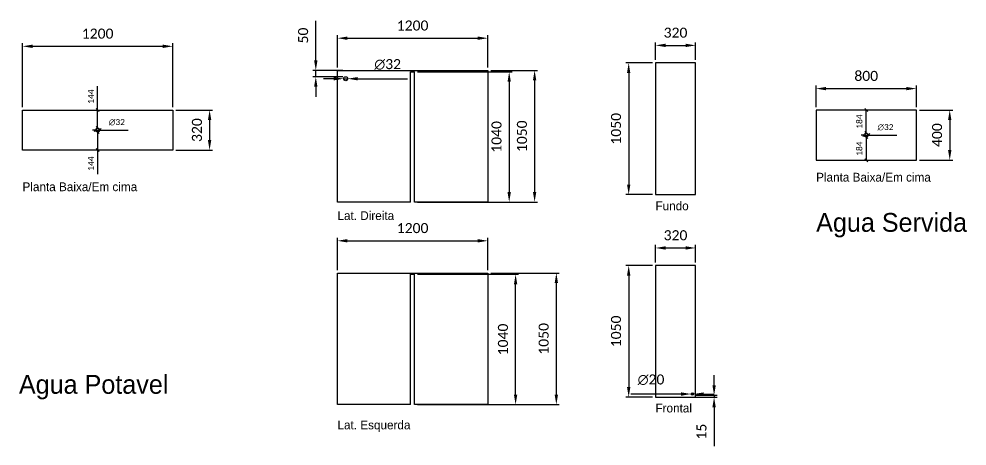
# Model space of a CAD drawing. Header units: millimetres. Extents: x -56792 to 17936, y 561 to 17980.
# Drawn here: x -56792 to -49224, y 14573 to 17980 of the extents above; entities that cross this region are included whole.
import ezdxf

# ---------------------------------------------------------------- set-up
doc = ezdxf.new("R2010")
doc.units = ezdxf.units.MM
doc.header["$LTSCALE"] = 4
doc.styles.add('ROMANS', font='calibri.ttf')
doc.dimstyles.new('DIM.20Grande', dxfattribs={"dimscale": 40, "dimtxt": 1.2, "dimasz": 0.6, "dimexe": 0.2, "dimexo": 0.2, "dimgap": 0.75, "dimtad": 1, "dimtxsty": 'ROMANS', "dimblk": 'OBLIQUE', "dimcen": 0, "dimclrd": 4, "dimclre": 4, "dimclrt": 142, "dimazin": 2, "dimtfac": 1, "dimtmove": 0, "dimatfit": 2, "dimfxl": 1, "dimtolj": 1, "dimtzin": 0, "dimlwd": -1, "dimlwe": -1, "dimarcsym": 0})
doc.dimstyles.new('DIM.40', dxfattribs={"dimscale": 80, "dimtxt": 1, "dimasz": 1, "dimexe": 0.3, "dimexo": 0.3, "dimgap": 0.75, "dimtad": 1, "dimtxsty": 'ROMANS', "dimcen": 0, "dimclrd": 4, "dimclre": 4, "dimclrt": 142, "dimazin": 2, "dimtfac": 1, "dimtmove": 0, "dimatfit": 2, "dimfxl": 1, "dimtolj": 1, "dimtzin": 0, "dimlwd": -1, "dimlwe": -1, "dimarcsym": 0})

# ---------------------------------------------------------------- blocks, each defined once
blk = doc.blocks.new('*D224')
at = {"color": 4, "transparency": 16777216}
for p, q in [((-56763.4, 17277.8), (-56763.4, 17786.1)), ((-55563.4, 17277.8), (-55563.4, 17786.1)), ((-56683.4, 17762.1), (-55643.4, 17762.1))]:
    blk.add_line(p, q, dxfattribs=at)
for points in [[(-56683.4, 17775.4), (-56683.4, 17748.8), (-56763.4, 17762.1)], [(-55643.4, 17775.4), (-55643.4, 17748.8), (-55563.4, 17762.1)]]:
    blk.add_solid(points, dxfattribs=at)
at = {"layer": 'DEFPOINTS', "color": 0, "transparency": 16777216}
for p in [(-55563.4, 17762.1), (-56763.4, 17253.8), (-55563.4, 17253.8)]:
    blk.add_point(p, dxfattribs=at)
at = {"color": 142, "transparency": 16777216, "insert": (-56163.4, 17863.1), "char_height": 80, "attachment_point": 5, "style": 'ROMANS'}
blk.add_mtext('\\A1;1200', dxfattribs=at)
blk = doc.blocks.new('*D225')
at = {"color": 4, "transparency": 16777216}
for p, q in [((-55539.4, 17253.8), (-55245.9, 17253.8)), ((-55269.9, 17173.8), (-55269.9, 17013.8)), ((-55539.4, 16933.8), (-55245.9, 16933.8))]:
    blk.add_line(p, q, dxfattribs=at)
for points in [[(-55283.2, 17173.8), (-55256.6, 17173.8), (-55269.9, 17253.8)], [(-55283.2, 17013.8), (-55256.6, 17013.8), (-55269.9, 16933.8)]]:
    blk.add_solid(points, dxfattribs=at)
at = {"layer": 'DEFPOINTS', "color": 0, "transparency": 16777216}
for p in [(-55563.4, 17253.8), (-55563.4, 16933.8), (-55269.9, 16933.8)]:
    blk.add_point(p, dxfattribs=at)
at = {"color": 142, "transparency": 16777216, "insert": (-55370.9, 17093.8), "char_height": 80, "attachment_point": 5, "rotation": 90, "style": 'ROMANS'}
blk.add_mtext('\\A1;320', dxfattribs=at)
blk = doc.blocks.new('*D226')
at = {"color": 4, "transparency": 16777216}
for p, q in [((-54249.4, 17593.5), (-54249.4, 17850.8)), ((-54169.4, 17826.8), (-53129.4, 17826.8)), ((-53049.4, 17593.5), (-53049.4, 17850.8))]:
    blk.add_line(p, q, dxfattribs=at)
for points in [[(-54169.4, 17840.1), (-54169.4, 17813.4), (-54249.4, 17826.8)], [(-53129.4, 17840.1), (-53129.4, 17813.4), (-53049.4, 17826.8)]]:
    blk.add_solid(points, dxfattribs=at)
at = {"layer": 'DEFPOINTS', "color": 0, "transparency": 16777216}
for p in [(-53049.4, 17826.8), (-54249.4, 17569.5), (-53049.4, 17569.5)]:
    blk.add_point(p, dxfattribs=at)
at = {"color": 142, "transparency": 16777216, "insert": (-53649.4, 17927.7), "char_height": 80, "attachment_point": 5, "style": 'ROMANS'}
blk.add_mtext('\\A1;1200', dxfattribs=at)
blk = doc.blocks.new('*D227')
at = {"color": 4, "transparency": 16777216}
for p, q in [((-53025.4, 17569.5), (-52651.6, 17569.5)), ((-52675.6, 17489.5), (-52675.6, 16599.5)), ((-53025.4, 16519.5), (-52651.6, 16519.5))]:
    blk.add_line(p, q, dxfattribs=at)
for points in [[(-52688.9, 17489.5), (-52662.3, 17489.5), (-52675.6, 17569.5)], [(-52688.9, 16599.5), (-52662.3, 16599.5), (-52675.6, 16519.5)]]:
    blk.add_solid(points, dxfattribs=at)
at = {"layer": 'DEFPOINTS', "color": 0, "transparency": 16777216}
for p in [(-53049.4, 17569.5), (-53049.4, 16519.5), (-52675.6, 16519.5)]:
    blk.add_point(p, dxfattribs=at)
at = {"color": 142, "transparency": 16777216, "insert": (-52776.6, 17044.5), "char_height": 80, "attachment_point": 5, "rotation": 90, "style": 'ROMANS'}
blk.add_mtext('\\A1;1050', dxfattribs=at)
blk = doc.blocks.new('*D208')
at = {"color": 4, "transparency": 16777216}
for p, q in [((-54422.2, 17649.5), (-54422.2, 17966.6)), ((-54207.4, 17569.5), (-54446.2, 17569.5)), ((-54422.2, 17519.5), (-54422.2, 17569.5)), ((-54207.4, 17519.5), (-54446.2, 17519.5)), ((-54422.2, 17439.5), (-54422.2, 17359.5))]:
    blk.add_line(p, q, dxfattribs=at)
for points in [[(-54435.6, 17649.5), (-54408.9, 17649.5), (-54422.2, 17569.5)], [(-54435.6, 17439.5), (-54408.9, 17439.5), (-54422.2, 17519.5)]]:
    blk.add_solid(points, dxfattribs=at)
at = {"layer": 'DEFPOINTS', "color": 0, "transparency": 16777216}
for p in [(-54422.2, 17569.5), (-54183.4, 17569.5), (-54183.4, 17519.5)]:
    blk.add_point(p, dxfattribs=at)
at = {"color": 142, "transparency": 16777216, "insert": (-54523.2, 17848), "char_height": 80, "attachment_point": 5, "rotation": 90, "style": 'ROMANS'}
blk.add_mtext('\\A1;50', dxfattribs=at)
blk = doc.blocks.new('*D228')
at = {"color": 4, "transparency": 16777216}
for p, q in [((-54249.4, 15977.4), (-54249.4, 16234.7)), ((-54169.4, 16210.7), (-53129.4, 16210.7)), ((-53049.4, 15977.4), (-53049.4, 16234.7))]:
    blk.add_line(p, q, dxfattribs=at)
for points in [[(-54169.4, 16224.1), (-54169.4, 16197.4), (-54249.4, 16210.7)], [(-53129.4, 16224.1), (-53129.4, 16197.4), (-53049.4, 16210.7)]]:
    blk.add_solid(points, dxfattribs=at)
at = {"layer": 'DEFPOINTS', "color": 0, "transparency": 16777216}
for p in [(-53049.4, 16210.7), (-54249.4, 15953.4), (-53049.4, 15953.4)]:
    blk.add_point(p, dxfattribs=at)
at = {"color": 142, "transparency": 16777216, "insert": (-53649.4, 16311.7), "char_height": 80, "attachment_point": 5, "style": 'ROMANS'}
blk.add_mtext('\\A1;1200', dxfattribs=at)
blk = doc.blocks.new('*D229')
at = {"color": 4, "transparency": 16777216}
for p, q in [((-53025.4, 15953.4), (-52478.3, 15953.4)), ((-52502.3, 15873.4), (-52502.3, 14983.4)), ((-53025.4, 14903.4), (-52478.3, 14903.4))]:
    blk.add_line(p, q, dxfattribs=at)
for points in [[(-52515.6, 15873.4), (-52488.9, 15873.4), (-52502.3, 15953.4)], [(-52515.6, 14983.4), (-52488.9, 14983.4), (-52502.3, 14903.4)]]:
    blk.add_solid(points, dxfattribs=at)
at = {"layer": 'DEFPOINTS', "color": 0, "transparency": 16777216}
for p in [(-53049.4, 15953.4), (-53049.4, 14903.4), (-52502.3, 14903.4)]:
    blk.add_point(p, dxfattribs=at)
at = {"color": 142, "transparency": 16777216, "insert": (-52603.2, 15428.4), "char_height": 80, "attachment_point": 5, "rotation": 90, "style": 'ROMANS'}
blk.add_mtext('\\A1;1050', dxfattribs=at)
blk = doc.blocks.new('*D230')
at = {"color": 4, "transparency": 16777216}
for p, q in [((-51734.8, 17629.1), (-51948.6, 17629.1)), ((-51924.6, 17549.1), (-51924.6, 16659.1)), ((-51734.8, 16579.1), (-51948.6, 16579.1))]:
    blk.add_line(p, q, dxfattribs=at)
for points in [[(-51938, 17549.1), (-51911.3, 17549.1), (-51924.6, 17629.1)], [(-51938, 16659.1), (-51911.3, 16659.1), (-51924.6, 16579.1)]]:
    blk.add_solid(points, dxfattribs=at)
at = {"layer": 'DEFPOINTS', "color": 0, "transparency": 16777216}
for p in [(-51710.8, 17629.1), (-51924.6, 16579.1), (-51710.8, 16579.1)]:
    blk.add_point(p, dxfattribs=at)
at = {"color": 142, "transparency": 16777216, "insert": (-52025.6, 17104.1), "char_height": 80, "attachment_point": 5, "rotation": 90, "style": 'ROMANS'}
blk.add_mtext('\\A1;1050', dxfattribs=at)
blk = doc.blocks.new('*D231')
at = {"color": 4, "transparency": 16777216}
for p, q in [((-51710.8, 17653.1), (-51710.8, 17793.6)), ((-51390.8, 17653.1), (-51390.8, 17793.6)), ((-51630.8, 17769.6), (-51470.8, 17769.6))]:
    blk.add_line(p, q, dxfattribs=at)
for points in [[(-51630.8, 17782.9), (-51630.8, 17756.2), (-51710.8, 17769.6)], [(-51470.8, 17782.9), (-51470.8, 17756.2), (-51390.8, 17769.6)]]:
    blk.add_solid(points, dxfattribs=at)
at = {"layer": 'DEFPOINTS', "color": 0, "transparency": 16777216}
for p in [(-51390.8, 17769.6), (-51710.8, 17629.1), (-51390.8, 17629.1)]:
    blk.add_point(p, dxfattribs=at)
at = {"color": 142, "transparency": 16777216, "insert": (-51550.8, 17870.6), "char_height": 80, "attachment_point": 5, "style": 'ROMANS'}
blk.add_mtext('\\A1;320', dxfattribs=at)
blk = doc.blocks.new('*D209')
at = {"color": 4, "transparency": 16777216}
for p, q in [((-51242.8, 15058.1), (-51242.8, 15138.1)), ((-51391.8, 14978.1), (-51218.8, 14978.1)), ((-51391.8, 14963.1), (-51218.8, 14963.1)), ((-51242.8, 14978.1), (-51242.8, 14963.1)), ((-51242.8, 14883.1), (-51242.8, 14573.4))]:
    blk.add_line(p, q, dxfattribs=at)
for points in [[(-51256.2, 15058.1), (-51229.5, 15058.1), (-51242.8, 14978.1)], [(-51256.2, 14883.1), (-51229.5, 14883.1), (-51242.8, 14963.1)]]:
    blk.add_solid(points, dxfattribs=at)
at = {"layer": 'DEFPOINTS', "color": 0, "transparency": 16777216}
for p in [(-51415.8, 14978.1), (-51415.8, 14963.1), (-51242.8, 14963.1)]:
    blk.add_point(p, dxfattribs=at)
at = {"color": 142, "transparency": 16777216, "insert": (-51343.5, 14688.3), "char_height": 80, "attachment_point": 5, "rotation": 90, "style": 'ROMANS'}
blk.add_mtext('\\A1;15', dxfattribs=at)
blk = doc.blocks.new('*D232')
at = {"color": 4, "transparency": 16777216}
for p, q in [((-51734.8, 16013.1), (-51948.6, 16013.1)), ((-51924.6, 15933.1), (-51924.6, 15043.1)), ((-51734.8, 14963.1), (-51948.6, 14963.1))]:
    blk.add_line(p, q, dxfattribs=at)
for points in [[(-51938, 15933.1), (-51911.3, 15933.1), (-51924.6, 16013.1)], [(-51938, 15043.1), (-51911.3, 15043.1), (-51924.6, 14963.1)]]:
    blk.add_solid(points, dxfattribs=at)
at = {"layer": 'DEFPOINTS', "color": 0, "transparency": 16777216}
for p in [(-51710.8, 16013.1), (-51924.6, 14963.1), (-51710.8, 14963.1)]:
    blk.add_point(p, dxfattribs=at)
at = {"color": 142, "transparency": 16777216, "insert": (-52025.6, 15488.1), "char_height": 80, "attachment_point": 5, "rotation": 90, "style": 'ROMANS'}
blk.add_mtext('\\A1;1050', dxfattribs=at)
blk = doc.blocks.new('*D233')
at = {"color": 4, "transparency": 16777216}
for p, q in [((-51710.8, 16037.1), (-51710.8, 16177.5)), ((-51630.8, 16153.5), (-51470.8, 16153.5)), ((-51390.8, 16037.1), (-51390.8, 16177.5))]:
    blk.add_line(p, q, dxfattribs=at)
for points in [[(-51630.8, 16166.9), (-51630.8, 16140.2), (-51710.8, 16153.5)], [(-51470.8, 16166.9), (-51470.8, 16140.2), (-51390.8, 16153.5)]]:
    blk.add_solid(points, dxfattribs=at)
at = {"layer": 'DEFPOINTS', "color": 0, "transparency": 16777216}
for p in [(-51390.8, 16153.5), (-51710.8, 16013.1), (-51390.8, 16013.1)]:
    blk.add_point(p, dxfattribs=at)
at = {"color": 142, "transparency": 16777216, "insert": (-51550.8, 16254.5), "char_height": 80, "attachment_point": 5, "style": 'ROMANS'}
blk.add_mtext('\\A1;320', dxfattribs=at)
blk = doc.blocks.new('*D234')
at = {"color": 4, "transparency": 16777216}
for p, q in [((-50428.5, 17277.8), (-50428.5, 17448.7)), ((-50348.5, 17424.7), (-49708.5, 17424.7)), ((-49628.5, 17277.8), (-49628.5, 17448.7))]:
    blk.add_line(p, q, dxfattribs=at)
for points in [[(-50348.5, 17438), (-50348.5, 17411.4), (-50428.5, 17424.7)], [(-49708.5, 17438), (-49708.5, 17411.4), (-49628.5, 17424.7)]]:
    blk.add_solid(points, dxfattribs=at)
at = {"layer": 'DEFPOINTS', "color": 0, "transparency": 16777216}
for p in [(-49628.5, 17424.7), (-50428.5, 17253.8), (-49628.5, 17253.8)]:
    blk.add_point(p, dxfattribs=at)
at = {"color": 142, "transparency": 16777216, "insert": (-50028.5, 17525.7), "char_height": 80, "attachment_point": 5, "style": 'ROMANS'}
blk.add_mtext('\\A1;800', dxfattribs=at)
blk = doc.blocks.new('*D235')
at = {"color": 4, "transparency": 16777216}
for p, q in [((-49604.5, 17253.8), (-49338, 17253.8)), ((-49362, 17173.8), (-49362, 16933.8)), ((-49604.5, 16853.8), (-49338, 16853.8))]:
    blk.add_line(p, q, dxfattribs=at)
for points in [[(-49375.3, 17173.8), (-49348.7, 17173.8), (-49362, 17253.8)], [(-49375.3, 16933.8), (-49348.7, 16933.8), (-49362, 16853.8)]]:
    blk.add_solid(points, dxfattribs=at)
at = {"layer": 'DEFPOINTS', "color": 0, "transparency": 16777216}
for p in [(-49628.5, 17253.8), (-49628.5, 16853.8), (-49362, 16853.8)]:
    blk.add_point(p, dxfattribs=at)
at = {"color": 142, "transparency": 16777216, "insert": (-49463, 17053.8), "char_height": 80, "attachment_point": 5, "rotation": 90, "style": 'ROMANS'}
blk.add_mtext('\\A1;400', dxfattribs=at)
blk = doc.blocks.new('*D238')
at = {"color": 4, "transparency": 16777216}
for p, q in [((-54279.4, 17503.5), (-54359.4, 17503.5)), ((-54199.4, 17503.5), (-54167.4, 17503.5)), ((-54087.4, 17503.5), (-53689.1, 17503.5))]:
    blk.add_line(p, q, dxfattribs=at)
for points in [[(-54279.4, 17516.8), (-54279.4, 17490.1), (-54199.4, 17503.5)], [(-54087.4, 17516.8), (-54087.4, 17490.1), (-54167.4, 17503.5)]]:
    blk.add_solid(points, dxfattribs=at)
at = {"layer": 'DEFPOINTS', "color": 0, "transparency": 16777216}
for p in [(-54199.4, 17503.5), (-54167.4, 17503.5)]:
    blk.add_point(p, dxfattribs=at)
at = {"color": 142, "transparency": 16777216, "insert": (-53848.3, 17617.4), "char_height": 80, "attachment_point": 5, "style": 'ROMANS'}
blk.add_mtext('\\A1;∅32', dxfattribs=at)
blk = doc.blocks.new('*D240')
at = {"color": 4, "transparency": 16777216}
for p, q in [((-51505.8, 14988.1), (-51906.8, 14988.1)), ((-51405.8, 14988.1), (-51425.8, 14988.1)), ((-51325.8, 14988.1), (-51245.8, 14988.1))]:
    blk.add_line(p, q, dxfattribs=at)
for points in [[(-51505.8, 15001.4), (-51505.8, 14974.7), (-51425.8, 14988.1)], [(-51325.8, 15001.4), (-51325.8, 14974.7), (-51405.8, 14988.1)]]:
    blk.add_solid(points, dxfattribs=at)
at = {"layer": 'DEFPOINTS', "color": 0, "transparency": 16777216}
for p in [(-51425.8, 14988.1), (-51405.8, 14988.1)]:
    blk.add_point(p, dxfattribs=at)
at = {"color": 142, "transparency": 16777216, "insert": (-51746.3, 15102), "char_height": 80, "attachment_point": 5, "style": 'ROMANS'}
blk.add_mtext('\\A1;∅20', dxfattribs=at)
blk = doc.blocks.new('*D254')
at = {"color": 4, "transparency": 16777216}
for p, q in [((-53609.4, 17559.5), (-52854.5, 17559.5)), ((-52878.5, 17479.5), (-52878.5, 16599.5)), ((-53609.4, 16519.5), (-52854.5, 16519.5))]:
    blk.add_line(p, q, dxfattribs=at)
for points in [[(-52891.8, 17479.5), (-52865.2, 17479.5), (-52878.5, 17559.5)], [(-52891.8, 16599.5), (-52865.2, 16599.5), (-52878.5, 16519.5)]]:
    blk.add_solid(points, dxfattribs=at)
at = {"layer": 'DEFPOINTS', "color": 0, "transparency": 16777216}
for p in [(-53633.4, 17559.5), (-53633.4, 16519.5), (-52878.5, 16519.5)]:
    blk.add_point(p, dxfattribs=at)
at = {"color": 142, "transparency": 16777216, "insert": (-52979.5, 17039.5), "char_height": 80, "attachment_point": 5, "rotation": 90, "style": 'ROMANS'}
blk.add_mtext('\\A1;1040', dxfattribs=at)
blk = doc.blocks.new('_Oblique')
at = {"color": 0, "linetype": 'ByBlock', "lineweight": -2}
blk.add_line((-0.5, -0.5), (0.5, 0.5), dxfattribs=at)
blk = doc.blocks.new('*D260')
at = {"color": 4, "transparency": 16777216}
for p, q in [((-50044.5, 17053.8), (-50068.5, 17053.8)), ((-50044.5, 17053.8), (-50012.5, 17053.8)), ((-50012.5, 17053.8), (-49785.5, 17053.8))]:
    blk.add_line(p, q, dxfattribs=at)
at = {"layer": 'DEFPOINTS', "color": 0, "transparency": 16777216}
for p in [(-50044.5, 17053.8), (-50012.5, 17053.8)]:
    blk.add_point(p, dxfattribs=at)
at = {"color": 4, "transparency": 16777216, "xscale": 24, "yscale": 24, "zscale": 24}
blk.add_blockref('_Oblique', (-50044.5, 17053.8), dxfattribs=at)
at = {"color": 4, "transparency": 16777216, "xscale": 24, "yscale": 24, "zscale": 24, "rotation": 180}
blk.add_blockref('_Oblique', (-50012.5, 17053.8), dxfattribs=at)
at = {"color": 142, "transparency": 16777216, "insert": (-49875, 17116.2), "char_height": 48, "attachment_point": 5, "style": 'ROMANS'}
blk.add_mtext('\\A1;∅32', dxfattribs=at)
blk = doc.blocks.new('*D261')
at = {"color": 4, "transparency": 16777216}
blk.add_line((-50028.5, 17069.8), (-50028.5, 17253.8), dxfattribs=at)
at = {"layer": 'DEFPOINTS', "color": 0, "transparency": 16777216}
for p in [(-50028.5, 17253.8), (-50028.5, 17253.8), (-50028.5, 17069.8)]:
    blk.add_point(p, dxfattribs=at)
at = {"color": 4, "transparency": 16777216, "xscale": 24, "yscale": 24, "zscale": 24}
for p, rotation in [((-50028.5, 17253.8), 90), ((-50028.5, 17069.8), 270)]:
    blk.add_blockref('_Oblique', p, dxfattribs=dict(at, rotation=rotation))
at = {"color": 142, "transparency": 16777216, "insert": (-50083.1, 17161.8), "char_height": 48, "attachment_point": 5, "rotation": 90, "style": 'ROMANS'}
blk.add_mtext('\\A1;184', dxfattribs=at)
blk = doc.blocks.new('*D262')
at = {"color": 4, "transparency": 16777216}
blk.add_line((-50028.5, 17037.8), (-50028.5, 16853.8), dxfattribs=at)
at = {"layer": 'DEFPOINTS', "color": 0, "transparency": 16777216}
for p in [(-50028.5, 17037.8), (-50028.5, 16853.8), (-50028.5, 16853.8)]:
    blk.add_point(p, dxfattribs=at)
at = {"color": 4, "transparency": 16777216, "xscale": 24, "yscale": 24, "zscale": 24}
for p, rotation in [((-50028.5, 17037.8), 90), ((-50028.5, 16853.8), 270)]:
    blk.add_blockref('_Oblique', p, dxfattribs=dict(at, rotation=rotation))
at = {"color": 142, "transparency": 16777216, "insert": (-50083.1, 16945.8), "char_height": 48, "attachment_point": 5, "rotation": 90, "style": 'ROMANS'}
blk.add_mtext('\\A1;184', dxfattribs=at)
blk = doc.blocks.new('*D263')
at = {"color": 4, "transparency": 16777216}
for p, q in [((-56179.4, 17093.8), (-56203.4, 17093.8)), ((-56179.4, 17093.8), (-56147.4, 17093.8)), ((-56147.4, 17093.8), (-55920.4, 17093.8))]:
    blk.add_line(p, q, dxfattribs=at)
at = {"layer": 'DEFPOINTS', "color": 0, "transparency": 16777216}
for p in [(-56179.4, 17093.8), (-56147.4, 17093.8)]:
    blk.add_point(p, dxfattribs=at)
at = {"color": 4, "transparency": 16777216, "xscale": 24, "yscale": 24, "zscale": 24}
blk.add_blockref('_Oblique', (-56179.4, 17093.8), dxfattribs=at)
at = {"color": 4, "transparency": 16777216, "xscale": 24, "yscale": 24, "zscale": 24, "rotation": 180}
blk.add_blockref('_Oblique', (-56147.4, 17093.8), dxfattribs=at)
at = {"color": 142, "transparency": 16777216, "insert": (-56009.9, 17156.2), "char_height": 48, "attachment_point": 5, "style": 'ROMANS'}
blk.add_mtext('\\A1;∅32', dxfattribs=at)
blk = doc.blocks.new('*D264')
at = {"color": 4, "transparency": 16777216}
for p, q in [((-56163.4, 17253.8), (-56163.4, 17444.2)), ((-56163.4, 17109.8), (-56163.4, 17253.8))]:
    blk.add_line(p, q, dxfattribs=at)
at = {"layer": 'DEFPOINTS', "color": 0, "transparency": 16777216}
for p in [(-56163.4, 17253.8), (-56163.4, 17253.8), (-56163.4, 17109.8)]:
    blk.add_point(p, dxfattribs=at)
at = {"color": 4, "transparency": 16777216, "xscale": 24, "yscale": 24, "zscale": 24}
for p, rotation in [((-56163.4, 17253.8), 90), ((-56163.4, 17109.8), 270)]:
    blk.add_blockref('_Oblique', p, dxfattribs=dict(at, rotation=rotation))
at = {"color": 142, "transparency": 16777216, "insert": (-56217.5, 17361), "char_height": 48, "attachment_point": 5, "rotation": 90, "style": 'ROMANS'}
blk.add_mtext('\\A1;144', dxfattribs=at)
blk = doc.blocks.new('*D265')
at = {"color": 4, "transparency": 16777216}
for p, q in [((-56163.4, 17077.8), (-56163.4, 16933.8)), ((-56163.4, 16933.8), (-56163.4, 16743.5))]:
    blk.add_line(p, q, dxfattribs=at)
at = {"layer": 'DEFPOINTS', "color": 0, "transparency": 16777216}
for p in [(-56163.4, 17077.8), (-56163.4, 16933.8), (-56163.4, 16933.8)]:
    blk.add_point(p, dxfattribs=at)
at = {"color": 4, "transparency": 16777216, "xscale": 24, "yscale": 24, "zscale": 24}
for p, rotation in [((-56163.4, 17077.8), 90), ((-56163.4, 16933.8), 270)]:
    blk.add_blockref('_Oblique', p, dxfattribs=dict(at, rotation=rotation))
at = {"color": 142, "transparency": 16777216, "insert": (-56217.5, 16826.7), "char_height": 48, "attachment_point": 5, "rotation": 90, "style": 'ROMANS'}
blk.add_mtext('\\A1;144', dxfattribs=at)
blk = doc.blocks.new('*D269')
at = {"color": 4, "transparency": 16777216}
for p, q in [((-53609.4, 15943.4), (-52803.2, 15943.4)), ((-52827.2, 14983.4), (-52827.2, 15863.4)), ((-53609.4, 14903.4), (-52803.2, 14903.4))]:
    blk.add_line(p, q, dxfattribs=at)
for points in [[(-52840.5, 15863.4), (-52813.8, 15863.4), (-52827.2, 15943.4)], [(-52840.5, 14983.4), (-52813.8, 14983.4), (-52827.2, 14903.4)]]:
    blk.add_solid(points, dxfattribs=at)
at = {"layer": 'DEFPOINTS', "color": 0, "transparency": 16777216}
for p in [(-53633.4, 15943.4), (-52827.2, 15943.4), (-53633.4, 14903.4)]:
    blk.add_point(p, dxfattribs=at)
at = {"color": 142, "transparency": 16777216, "insert": (-52928.1, 15423.4), "char_height": 80, "attachment_point": 5, "rotation": 90, "style": 'ROMANS'}
blk.add_mtext('\\A1;1040', dxfattribs=at)

msp = doc.modelspace()

# ---------------------------------------------------------------- linework, layer by layer
for p, q in [((-54249.403, 17569.457), (-53049.403, 17569.457)), ((-54249.403, 16519.457), (-54249.403, 17569.457)), ((-53665.403, 16519.457), (-53665.403, 17559.457)), ((-53665.403, 17559.457), (-53633.403, 17559.457)), ((-53633.403, 16519.457), (-53633.403, 17559.457)), ((-53049.403, 17569.457), (-53049.403, 16519.457)), ((-51390.836, 17629.119), (-51710.836, 17629.119)), ((-51710.836, 17629.119), (-51710.836, 16579.119)), ((-51390.836, 16579.119), (-51390.836, 17629.119)), ((-56763.353, 17253.844), (-55563.353, 17253.844)), ((-56763.353, 16933.844), (-56763.353, 17253.844)), ((-55563.353, 17253.844), (-55563.353, 16933.844)), ((-49628.49, 17253.844), (-50428.49, 17253.844)), ((-50428.49, 17253.844), (-50428.49, 16853.844)), ((-49628.49, 16853.844), (-49628.49, 17253.844)), ((-55563.353, 16933.844), (-56763.353, 16933.844)), ((-50428.49, 16853.844), (-49628.49, 16853.844)), ((-51710.836, 16579.119), (-51390.836, 16579.119)), ((-53665.403, 16519.457), (-54249.403, 16519.457)), ((-53049.403, 16519.457), (-53633.403, 16519.457)), ((-51390.836, 16013.081), (-51710.836, 16013.081)), ((-51710.836, 16013.081), (-51710.836, 14963.081)), ((-51390.836, 14963.081), (-51390.836, 16013.081)), ((-54249.403, 15953.419), (-53049.403, 15953.419)), ((-54249.403, 14903.419), (-54249.403, 15953.419)), ((-53665.403, 15943.419), (-53633.403, 15943.419)), ((-53665.403, 14903.419), (-53665.403, 15943.419)), ((-53633.403, 14903.419), (-53633.403, 15943.419)), ((-53049.403, 15953.419), (-53049.403, 14903.419)), ((-51710.836, 14963.081), (-51390.836, 14963.081)), ((-53665.403, 14903.419), (-54249.403, 14903.419)), ((-53049.403, 14903.419), (-53633.403, 14903.419))]:
    msp.add_line(p, q)
for centre, radius in [((-54183.403, 17503.457), 16), ((-56163.353, 17093.844), 16), ((-50028.49, 17053.844), 16), ((-51415.836, 14988.081), 10)]:
    msp.add_circle(centre, radius)

# ---------------------------------------------------------------- texts
at = {"attachment_point": 1}
for s, insert, char_height in [('Planta Baixa/Em cima', (-50428.49, 16752.947), 70), ('Planta Baixa/Em cima', (-56763.353, 16676.511), 70), ('Fundo', (-51710.836, 16524.312), 70), ('Lat. Direita', (-54249.403, 16446.51), 70), ('Agua Servida', (-50428.166, 16432.52), 150), ('Agua Potavel', (-56791.989, 15140.47), 150), ('Frontal', (-51710.836, 14911.363), 70), ('Lat. Esquerda', (-54249.403, 14776.484), 70)]:
    msp.add_mtext_dynamic_manual_height_columns(s, width=1300, gutter_width=12.5, heights=[0], dxfattribs=dict(at, insert=insert, char_height=char_height))

# ---------------------------------------------------------------- dimensions: what is measured, and where the dimension line sits
for base, p1, p2, dimstyle, picture, middle in [((-54422.221, 17569.457), (-54183.403, 17519.457), (-54183.403, 17569.457), 'DIM.40', '*D208', (-54523.205, 17848.042)), ((-52878.493, 16519.457), (-53633.403, 17559.457), (-53633.403, 16519.457), 'DIM.40', '*D254', (-52979.478, 17039.457)), ((-51924.639, 16579.119), (-51710.836, 17629.119), (-51710.836, 16579.119), 'DIM.40', '*D230', (-52025.624, 17104.119)), ((-56163.353, 17253.844), (-56163.353, 17109.844), (-56163.353, 17253.844), 'DIM.20Grande', '*D264', (-56217.519, 17361.032)), ((-50028.49, 17253.844), (-50028.49, 17069.844), (-50028.49, 17253.844), 'DIM.20Grande', '*D261', (-50083.081, 17161.844)), ((-55269.908, 16933.844), (-55563.353, 17253.844), (-55563.353, 16933.844), 'DIM.40', '*D225', (-55370.892, 17093.844)), ((-49362.01, 16853.844), (-49628.49, 17253.844), (-49628.49, 16853.844), 'DIM.40', '*D235', (-49462.994, 17053.844)), ((-56163.353, 16933.844), (-56163.353, 17077.844), (-56163.353, 16933.844), 'DIM.20Grande', '*D265', (-56217.519, 16826.656)), ((-50028.49, 16853.844), (-50028.49, 17037.844), (-50028.49, 16853.844), 'DIM.20Grande', '*D262', (-50083.081, 16945.844)), ((-51924.639, 14963.081), (-51710.836, 16013.081), (-51710.836, 14963.081), 'DIM.40', '*D232', (-52025.624, 15488.081))]:
    dim = msp.add_linear_dim(base=base, p1=p1, p2=p2, angle=90, dimstyle=dimstyle)
    dim.commit()
    dim.dimension.update_dxf_attribs({"geometry": picture, "text_midpoint": middle})
for base, p1, p2, picture, middle in [((-53049.403, 17826.761), (-54249.403, 17569.457), (-53049.403, 17569.457), '*D226', (-53649.403, 17927.745)), ((-55563.353, 17762.102), (-56763.353, 17253.844), (-55563.353, 17253.844), '*D224', (-56163.353, 17863.086)), ((-51390.836, 17769.579), (-51710.836, 17629.119), (-51390.836, 17629.119), '*D231', (-51550.836, 17870.563)), ((-49628.49, 17424.686), (-50428.49, 17253.844), (-49628.49, 17253.844), '*D234', (-50028.49, 17525.671)), ((-53049.403, 16210.723), (-54249.403, 15953.419), (-53049.403, 15953.419), '*D228', (-53649.403, 16311.707)), ((-51390.836, 16153.541), (-51710.836, 16013.081), (-51390.836, 16013.081), '*D233', (-51550.836, 16254.525))]:
    dim = msp.add_linear_dim(base=base, p1=p1, p2=p2, dimstyle='DIM.40')
    dim.commit()
    dim.dimension.update_dxf_attribs({"geometry": picture, "text_midpoint": middle})
for p1, p2, dimstyle, picture, middle in [((-54199.403, 17503.457), (-54167.403, 17503.457), 'DIM.40', '*D238', (-53848.265, 17503.457)), ((-56179.353, 17093.844), (-56147.353, 17093.844), 'DIM.20Grande', '*D263', (-56009.87, 17093.844)), ((-50044.49, 17053.844), (-50012.49, 17053.844), 'DIM.20Grande', '*D260', (-49875.007, 17053.844)), ((-51405.836, 14988.081), (-51425.836, 14988.081), 'DIM.40', '*D240', (-51746.298, 14988.081))]:
    dim = msp.add_diameter_dim_2p(p1=p1, p2=p2, dimstyle=dimstyle)
    dim.commit()
    dim.dimension.update_dxf_attribs({"geometry": picture, "text_midpoint": middle, "dimtype": 163})
for base, p1, p2, picture, middle in [((-52675.602, 16519.457), (-53049.403, 17569.457), (-53049.403, 16519.457), '*D227', (-52675.602, 17044.457)), ((-52827.165, 15943.419), (-53633.403, 14903.419), (-53633.403, 15943.419), '*D269', (-52827.165, 15423.419)), ((-52502.254, 14903.419), (-53049.403, 15953.419), (-53049.403, 14903.419), '*D229', (-52502.254, 15428.419)), ((-51242.829, 14963.081), (-51415.836, 14978.081), (-51415.836, 14963.081), '*D209', (-51242.829, 14688.251))]:
    dim = msp.add_linear_dim(base=base, p1=p1, p2=p2, angle=90, dimstyle='DIM.40')
    dim.commit()
    dim.dimension.update_dxf_attribs({"geometry": picture, "text_midpoint": middle, "dimtype": 160})

doc.saveas('drawing.dxf')
